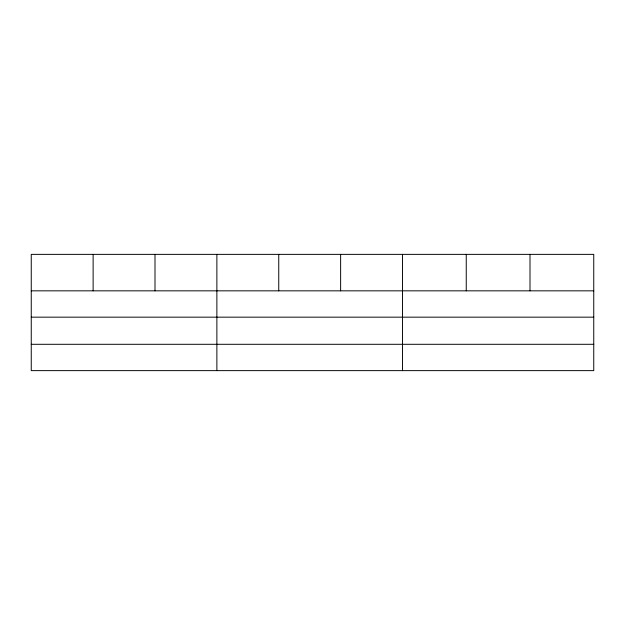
<?xml version="1.0" encoding="UTF-8"?>
<svg xmlns="http://www.w3.org/2000/svg" width="625" height="625" viewBox="0 0 625 625"><rect width="100%" height="100%" fill="white"/><g stroke="black" fill="none" stroke-linecap="round" stroke-linejoin="round"><path stroke-width="0.94" d="M593.75 317.164L593.75 254.367L31.25 254.367L31.25 370.633L593.75 370.633L593.75 317.164L31.25 317.164M31.25 290.836L593.75 290.836M31.25 344.297L593.75 344.297M530 254.367L530 290.836M466.25 254.367L466.25 290.836M402.5 254.367L402.5 370.633M340.625 254.367L340.625 290.836M278.75 254.367L278.75 290.836M216.875 254.367L216.875 370.633M155 254.367L155 290.836M93.125 254.367L93.125 290.836"/></g></svg>
